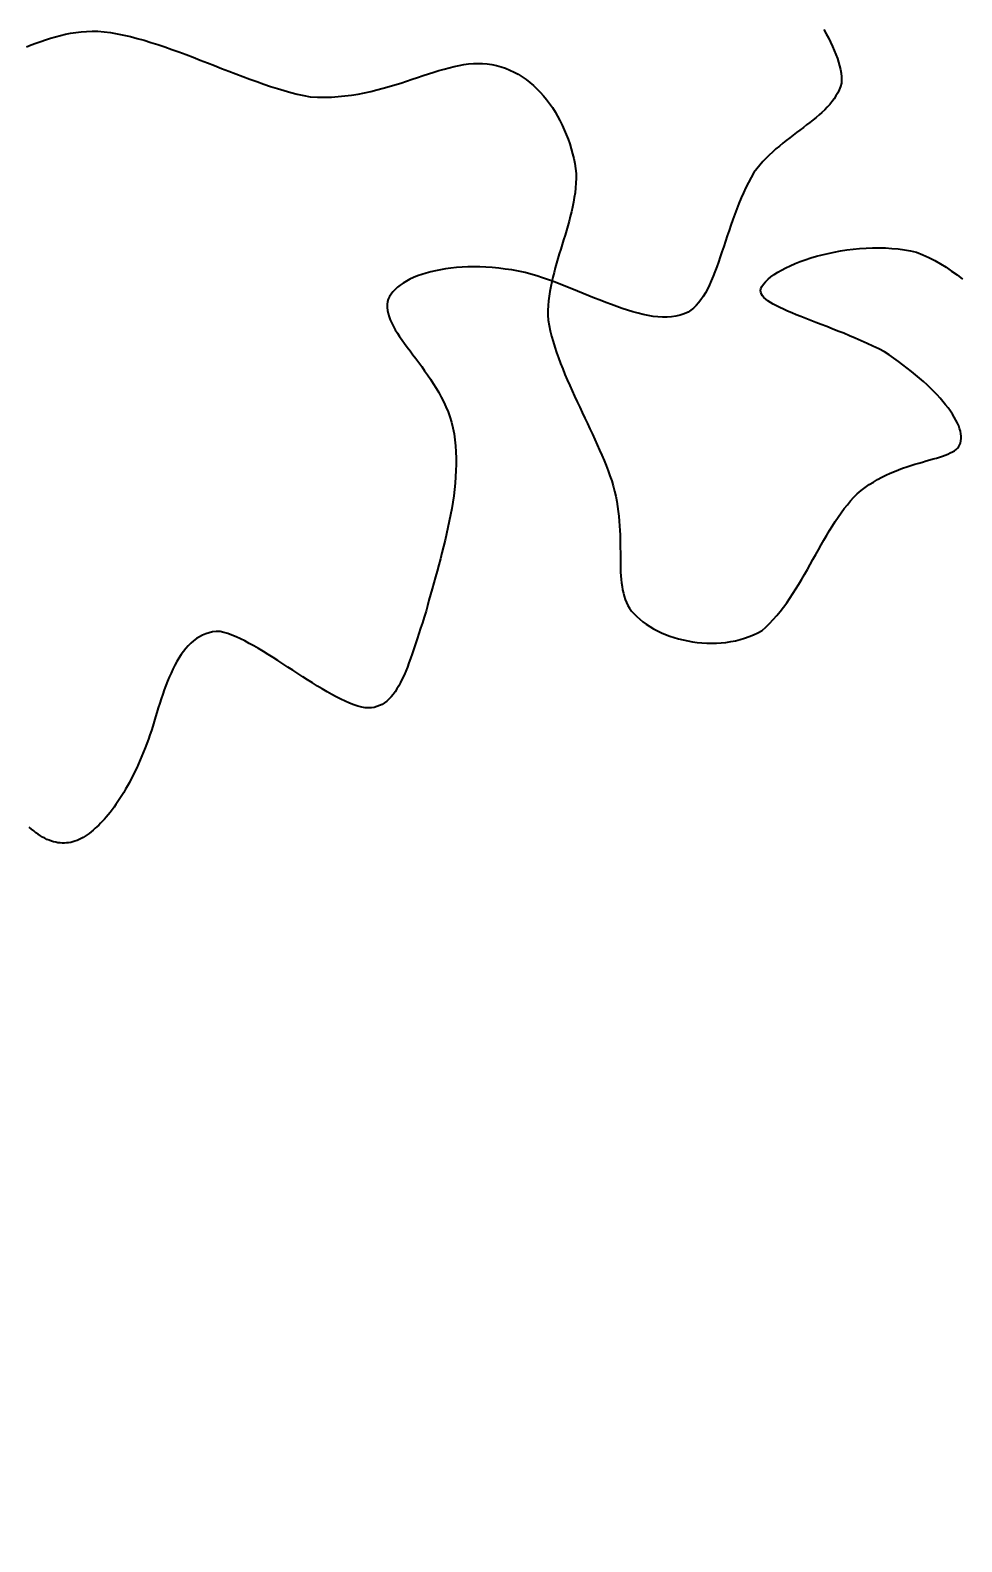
# Model space of a CAD drawing. Header units: metres. Extents: x 507649 to 508899, y 6966965 to 6967377.
# Drawn here: x 507870.397 to 507871.476, y 6967218.711 to 6967220.462 of the extents above; entities that cross this region are included whole.
import ezdxf

# ---------------------------------------------------------------- set-up
doc = ezdxf.new("R2010")
doc.units = ezdxf.units.M
for name, color, linetype in [('C_TEXT_2.5', 7, 'Continuous'), ('HATCH_LANDSCAPE', 1, 'Continuous'), ('mga2020VEG_TREE', 252, 'Continuous')]:
    doc.layers.add(name, color=color, linetype=linetype)
doc.layers.add('G-ANNO-TEXT', color=47, linetype='Continuous', lineweight=5, plot=False)
doc.styles.add('Arial_1', font='ISOCP.shx', dxfattribs={"height": 360})

# ---------------------------------------------------------------- blocks, each defined once
blk = doc.blocks.new('XD_HATCH')
at = {"layer": 'HATCH_LANDSCAPE', "ltscale": 0.5}
h = blk.add_hatch(dxfattribs=at)
h.set_pattern_fill('GRASS', color=256, scale=0.05)
h.set_pattern_definition([(212.013854887, (0, 0), (-0.28538859865, -1.2375190291), [0.238125, -1.557926224]), (167.013854887, (0, 0), (-0.28538859868, -1.23751902925), [0.238125, -1.031875]), (257.013854887, (0, 0), (1.23751902925, -0.28538859868), [0.238125, -1.031875])])
edge = h.paths.add_edge_path()
edge.add_line((507834.6194, 6967286.6003), (507833.7745, 6967278.3766))
edge.add_line((507833.7745, 6967278.3766), (507834.4563, 6967266.5732))
edge.add_arc((507833.4405, 6967266.3882), 1.0325, -56.8269, 10.3208, ccw=False)
edge.add_line((507834.0055, 6967265.524), (507833.7027, 6967265.3348))
edge.add_line((507833.7027, 6967265.3348), (507831.8595, 6967265.8814))
edge.add_arc((507790.5773, 6967261.1965), 41.5471, 6.4744, 11.72996)
edge.add_arc((507652.9266, 6967269.5696), 178.3302, 0.023588, 2.717699)
edge.add_arc((507863.8943, 6967277.5885), 32.8409, 156.38178, 179.23816, ccw=False)
edge.add_line((507833.8043, 6967290.7459), (507834.868, 6967290.3037))
edge.add_line((507834.868, 6967290.3037), (507834.6194, 6967286.6003))
edge = h.paths.add_edge_path()
edge.add_line((507840.3758, 6967264.2031), (507839.0111, 6967268.6216))
edge.add_line((507839.0111, 6967268.6216), (507838.9485, 6967268.9634))
edge.add_line((507838.9485, 6967268.9634), (507838.9635, 6967269.4631))
edge.add_line((507838.9635, 6967269.4631), (507838.7986, 6967271.4707))
edge.add_line((507838.7986, 6967271.4707), (507838.5426, 6967271.9806))
edge.add_line((507838.5426, 6967271.9806), (507838.3277, 6967272.489))
edge.add_line((507838.3277, 6967272.489), (507838.1812, 6967272.9949))
edge.add_line((507838.1812, 6967272.9949), (507838.0533, 6967273.5))
edge.add_line((507838.0533, 6967273.5), (507837.435, 6967274.5364))
edge.add_line((507837.435, 6967274.5364), (507837.4424, 6967274.8298))
edge.add_line((507837.4424, 6967274.8298), (507837.523, 6967275.3334))
edge.add_line((507837.523, 6967275.3334), (507837.4511, 6967275.831))
edge.add_line((507837.4511, 6967275.831), (507837.4008, 6967276.3294))
edge.add_line((507837.4008, 6967276.3294), (507837.3858, 6967276.8292))
edge.add_line((507837.3858, 6967276.8292), (507837.3708, 6967277.329))
edge.add_line((507837.3708, 6967277.329), (507837.3559, 6967277.8288))
edge.add_line((507837.3559, 6967277.8288), (507837.2868, 6967278.3259))
edge.add_line((507837.2868, 6967278.3259), (507837.6201, 6967280.3039))
edge.add_line((507837.6201, 6967280.3039), (507837.7291, 6967281.2981))
edge.add_line((507837.7291, 6967281.2981), (507837.7573, 6967281.7976))
edge.add_line((507837.7573, 6967281.7976), (507837.7637, 6967283.3032))
edge.add_line((507837.7637, 6967283.3032), (507837.8004, 6967283.8019))
edge.add_line((507837.8004, 6967283.8019), (507837.9, 6967284.2949))
edge.add_line((507837.9, 6967284.2949), (507838.1892, 6967285.2728))
edge.add_line((507838.1892, 6967285.2728), (507838.2709, 6967285.7675))
edge.add_line((507838.2709, 6967285.7675), (507838.3266, 6967286.2645))
edge.add_line((507838.3266, 6967286.2645), (507837.056, 6967286.299))
edge.add_line((507837.056, 6967286.299), (507837.0835, 6967286.024))
edge.add_line((507837.0835, 6967286.024), (507836.2865, 6967278.3018))
edge.add_line((507836.2865, 6967278.3018), (507836.7877, 6967269.7623))
edge.add_line((507836.7877, 6967269.7623), (507836.9971, 6967265.9725))
edge.add_arc((507835.4372, 6967265.8975), 1.5617, -51.2364, 2.7548, ccw=False)
edge.add_line((507836.415, 6967264.6797), (507834.7625, 6967263.6386))
edge.add_line((507834.7625, 6967263.6386), (507834.4122, 6967261.6514))
edge.add_line((507834.4122, 6967261.6514), (507838.3369, 6967255.3696))
edge.add_arc((507838.6337, 6967255.5551), 0.35, 211.9938, 302.0004)
edge.add_line((507838.8192, 6967255.2583), (507843.102, 6967257.934))
edge.add_line((507843.102, 6967257.934), (507849.8852, 6967247.0769))
edge.add_line((507849.8852, 6967247.0769), (507845.6775, 6967244.448))
edge.add_arc((507845.8629, 6967244.1511), 0.35, 121.996, 211.996)
edge.add_line((507845.5661, 6967243.9657), (507846.3609, 6967242.6936))
edge.add_arc((507846.6577, 6967242.879), 0.35, 211.996, 301.996)
edge.add_line((507846.8432, 6967242.5822), (507851.0509, 6967245.2111))
edge.add_line((507851.0509, 6967245.2111), (507857.8321, 6967234.3573))
edge.add_line((507857.8321, 6967234.3573), (507858.9988, 6967232.4898))
edge.add_line((507858.9988, 6967232.4898), (507868.4293, 6967217.3956))
edge.add_line((507868.4293, 6967217.3956), (507869.595, 6967215.5298))
edge.add_line((507869.595, 6967215.5298), (507879.0265, 6967200.4339))
edge.add_line((507879.0265, 6967200.4339), (507880.1922, 6967198.5681))
edge.add_line((507880.1922, 6967198.5681), (507889.6237, 6967183.4722))
edge.add_line((507889.6237, 6967183.4722), (507890.8655, 6967181.6516))
edge.add_line((507890.8655, 6967181.6516), (507890.7894, 6967181.6064))
edge.add_line((507890.7894, 6967181.6064), (507900.2209, 6967166.5105))
edge.add_line((507900.2209, 6967166.5105), (507895.9381, 6967163.8347))
edge.add_arc((507896.1235, 6967163.5378), 0.35, 121.994, 211.996)
edge.add_line((507895.8267, 6967163.3524), (507896.6215, 6967162.0802))
edge.add_arc((507896.9183, 6967162.2657), 0.35, 211.9984, 301.996)
edge.add_line((507897.1038, 6967161.9689), (507901.3866, 6967164.6447))
edge.add_line((507901.3866, 6967164.6447), (507910.8181, 6967149.5487))
edge.add_line((507910.8181, 6967149.5487), (507906.5469, 6967146.8811))
edge.add_arc((507906.7649, 6967146.6028), 0.3535, 128.0734, 218.4885)
edge.add_line((507906.4882, 6967146.3828), (507907.8077, 6967145.0972))
edge.add_line((507907.8077, 6967145.0972), (507909.4019, 6967144.1738))
edge.add_line((507909.4019, 6967144.1738), (507911.1824, 6967145.0318))
edge.add_line((507911.1824, 6967145.0318), (507911.5938, 6967146.4662))
edge.add_line((507911.5938, 6967146.4662), (507913.3116, 6967147.5395))
edge.add_line((507913.3116, 6967147.5395), (507911.7607, 6967150.3145))
edge.add_line((507911.7607, 6967150.3145), (507911.3517, 6967151.1377))
edge.add_line((507911.3517, 6967151.1377), (507910.3123, 6967152.8466))
edge.add_line((507910.3123, 6967152.8466), (507910.0252, 6967153.2568))
edge.add_line((507910.0252, 6967153.2568), (507908.2386, 6967155.6779))
edge.add_line((507908.2386, 6967155.6779), (507906.8185, 6967157.7385))
edge.add_line((507906.8185, 6967157.7385), (507905.1467, 6967160.2314))
edge.add_line((507905.1467, 6967160.2314), (507902.6614, 6967164.5743))
edge.add_line((507902.6614, 6967164.5743), (507901.6885, 6967166.3247))
edge.add_line((507901.6885, 6967166.3247), (507890.3492, 6967184.5912))
edge.add_line((507890.3492, 6967184.5912), (507887.9238, 6967188.3817))
edge.add_line((507887.9238, 6967188.3817), (507882.2644, 6967197.2262))
edge.add_line((507882.2644, 6967197.2262), (507881.0853, 6967198.9492))
edge.add_line((507881.0853, 6967198.9492), (507875.2149, 6967208.1494))
edge.add_line((507875.2149, 6967208.1494), (507870.7184, 6967215.3627))
edge.add_line((507870.7184, 6967215.3627), (507864.5811, 6967226.2674))
edge.add_line((507864.5811, 6967226.2674), (507858.7045, 6967235.0792))
edge.add_line((507858.7045, 6967235.0792), (507856.2419, 6967238.7442))
edge.add_line((507856.2419, 6967238.7442), (507855.1022, 6967240.3904))
edge.add_line((507855.1022, 6967240.3904), (507854.8173, 6967240.8019))
edge.add_line((507854.8173, 6967240.8019), (507854.0618, 6967242.0986))
edge.add_line((507854.0618, 6967242.0986), (507852.576, 6967244.7077))
edge.add_line((507852.576, 6967244.7077), (507851.066, 6967247.3016))
edge.add_line((507851.066, 6967247.3016), (507849.5393, 6967249.8852))
edge.add_line((507849.5393, 6967249.8852), (507848.9949, 6967250.7242))
edge.add_line((507848.9949, 6967250.7242), (507848.7226, 6967251.1437))
edge.add_line((507848.7226, 6967251.1437), (507848.4401, 6967251.5567))
edge.add_line((507848.4401, 6967251.5567), (507847.8618, 6967252.3745))
edge.add_line((507847.8618, 6967252.3745), (507847.3356, 6967253.2249))
edge.add_line((507847.3356, 6967253.2249), (507845.7975, 6967255.8013))
edge.add_line((507845.7975, 6967255.8013), (507844.2186, 6967258.446))
edge.add_line((507844.2186, 6967258.446), (507842.8502, 6967261.0217))
edge.add_line((507842.8502, 6967261.0217), (507842.6112, 6967261.4614))
edge.add_line((507842.6112, 6967261.4614), (507842.0412, 6967262.2858))
edge.add_line((507842.0412, 6967262.2858), (507840.3758, 6967264.2031))
blk = doc.blocks.new('BAC V TREE')
for p, q in [((5.0453, 15.089), (5.0843, 15.0952)), ((5.0843, 15.0952), (5.124, 15.1)), ((5.124, 15.1), (5.1643, 15.1031)), ((5.1643, 15.1031), (5.2054, 15.1046)), ((5.2054, 15.1046), (5.2472, 15.1042)), ((5.2472, 15.1042), (5.2946, 15.0997)), ((5.2946, 15.0997), (5.3427, 15.0933)), ((4.7163, 14.9885), (4.7513, 15.0022)), ((4.7513, 15.0022), (4.7867, 15.0155)), ((4.7867, 15.0155), (4.8223, 15.0284)), ((4.8223, 15.0284), (4.8583, 15.0407)), ((4.8583, 15.0407), (4.8948, 15.0523)), ((4.8948, 15.0523), (4.9317, 15.063)), ((4.9317, 15.063), (4.969, 15.0728)), ((4.969, 15.0728), (5.0069, 15.0815)), ((5.0069, 15.0815), (5.0453, 15.089)), ((5.3427, 15.0933), (5.3915, 15.085)), ((5.3915, 15.085), (5.4409, 15.075)), ((5.4409, 15.075), (5.4909, 15.0635)), ((5.4909, 15.0635), (5.5414, 15.0506)), ((5.5414, 15.0506), (5.5924, 15.0363)), ((5.5924, 15.0363), (5.6439, 15.0208)), ((5.6439, 15.0208), (5.6957, 15.0042)), ((5.6957, 15.0042), (5.7479, 14.9867)), ((5.7479, 14.9867), (5.8003, 14.9684)), ((5.8003, 14.9684), (5.853, 14.9493)), ((5.853, 14.9493), (5.9058, 14.9297)), ((5.9058, 14.9297), (5.9588, 14.9096)), ((5.9588, 14.9096), (6.0119, 14.8892)), ((6.0119, 14.8892), (6.065, 14.8685)), ((6.065, 14.8685), (6.118, 14.8478)), ((6.118, 14.8478), (6.171, 14.827)), ((6.171, 14.827), (6.2239, 14.8065)), ((6.2239, 14.8065), (6.2766, 14.7862)), ((6.2766, 14.7862), (6.3291, 14.7662)), ((6.3291, 14.7662), (6.3813, 14.7468)), ((7.5902, 14.7457), (7.6315, 14.7595)), ((7.6315, 14.7595), (7.6722, 14.7731)), ((7.6722, 14.7731), (7.7122, 14.7863)), ((7.7122, 14.7863), (7.7516, 14.799)), ((7.7516, 14.799), (7.7904, 14.811)), ((7.7904, 14.811), (7.8287, 14.8221)), ((7.8287, 14.8221), (7.8663, 14.8323)), ((7.8663, 14.8323), (7.9035, 14.8413)), ((7.9035, 14.8413), (7.9401, 14.8491)), ((7.9401, 14.8491), (7.9761, 14.8554)), ((7.9761, 14.8554), (8.0117, 14.8602)), ((8.0117, 14.8602), (8.0468, 14.8632)), ((8.0468, 14.8632), (8.0814, 14.8644)), ((8.0814, 14.8644), (8.1156, 14.8635)), ((8.1156, 14.8635), (8.1493, 14.8604)), ((8.1493, 14.8604), (8.1851, 14.8555)), ((8.1851, 14.8555), (8.22, 14.8484)), ((8.22, 14.8484), (8.2541, 14.8392)), ((8.2541, 14.8392), (8.2874, 14.828)), ((8.2874, 14.828), (8.3198, 14.8149)), ((8.3198, 14.8149), (8.3513, 14.7999)), ((8.3513, 14.7999), (8.3819, 14.7832)), ((8.3819, 14.7832), (8.4116, 14.7647)), ((8.4116, 14.7647), (8.4404, 14.7446)), ((6.3813, 14.7468), (6.4332, 14.7281)), ((6.4332, 14.7281), (6.4847, 14.7101)), ((6.4847, 14.7101), (6.5358, 14.693)), ((6.5358, 14.693), (6.5864, 14.6768)), ((6.5864, 14.6768), (6.6365, 14.6618)), ((6.6365, 14.6618), (6.686, 14.6481)), ((6.686, 14.6481), (6.7349, 14.6357)), ((7.1874, 14.6357), (7.2352, 14.6449)), ((7.2352, 14.6449), (7.2821, 14.6551)), ((7.2821, 14.6551), (7.3283, 14.6664)), ((7.3283, 14.6664), (7.3737, 14.6784)), ((7.3737, 14.6784), (7.4184, 14.6911)), ((7.4184, 14.6911), (7.4624, 14.7044)), ((7.4624, 14.7044), (7.5057, 14.718)), ((7.5057, 14.718), (7.5483, 14.7318)), ((7.5483, 14.7318), (7.5902, 14.7457)), ((8.4404, 14.7446), (8.4682, 14.7229)), ((8.4682, 14.7229), (8.4951, 14.6998)), ((8.4951, 14.6998), (8.5211, 14.6753)), ((8.5211, 14.6753), (8.546, 14.6494)), ((8.546, 14.6494), (8.57, 14.6223)), ((6.7349, 14.6357), (6.7831, 14.6249)), ((6.7831, 14.6249), (6.8306, 14.6156)), ((6.8306, 14.6156), (6.8841, 14.6127)), ((6.8841, 14.6127), (6.9368, 14.612)), ((6.9368, 14.612), (6.9886, 14.6133)), ((6.9886, 14.6133), (7.0395, 14.6165)), ((7.0395, 14.6165), (7.0897, 14.6214)), ((7.0897, 14.6214), (7.139, 14.6278)), ((7.139, 14.6278), (7.1874, 14.6357)), ((8.57, 14.6223), (8.593, 14.594)), ((8.593, 14.594), (8.615, 14.5646)), ((8.615, 14.5646), (8.6359, 14.5343)), ((8.6359, 14.5343), (8.6558, 14.5029)), ((8.6558, 14.5029), (8.6746, 14.4707)), ((8.6746, 14.4707), (8.6924, 14.4377)), ((8.6924, 14.4377), (8.7091, 14.4041)), ((8.7091, 14.4041), (8.7247, 14.3697)), ((8.7247, 14.3697), (8.7392, 14.3348)), ((8.7392, 14.3348), (8.7525, 14.2995)), ((8.7525, 14.2995), (8.7648, 14.2637)), ((8.7648, 14.2637), (8.7759, 14.2276)), ((8.7759, 14.2276), (8.7858, 14.1912)), ((8.7858, 14.1912), (8.7945, 14.1547)), ((8.7945, 14.1547), (8.8021, 14.1181)), ((8.8021, 14.1181), (8.8085, 14.0814)), ((8.8085, 14.0814), (8.8136, 14.0448)), ((8.8116, 13.9722), (8.8086, 13.9362)), ((8.8133, 14.0084), (8.8116, 13.9722)), ((8.8136, 14.0448), (8.8133, 14.0084)), ((8.7991, 13.8648), (8.7929, 13.8292)), ((8.8044, 13.9004), (8.7991, 13.8648)), ((8.8086, 13.9362), (8.8044, 13.9004)), ((8.7779, 13.7586), (8.7693, 13.7234)), ((8.7858, 13.7939), (8.7779, 13.7586)), ((8.7929, 13.8292), (8.7858, 13.7939)), ((8.7504, 13.6534), (8.7403, 13.6185)), ((8.7601, 13.6884), (8.7504, 13.6534)), ((8.7693, 13.7234), (8.7601, 13.6884)), ((8.7194, 13.5489), (8.7087, 13.5141)), ((8.7299, 13.5837), (8.7194, 13.5489)), ((8.7403, 13.6185), (8.7299, 13.5837)), ((8.677, 13.4098), (8.6669, 13.375)), ((8.6874, 13.4446), (8.677, 13.4098)), ((8.698, 13.4793), (8.6874, 13.4446)), ((8.7087, 13.5141), (8.698, 13.4793)), ((10.5209, 13.4006), (10.5616, 13.4139)), ((10.5616, 13.4139), (10.6036, 13.4263)), ((10.6036, 13.4263), (10.647, 13.4378)), ((10.647, 13.4378), (10.6915, 13.4484)), ((10.6915, 13.4484), (10.7369, 13.4579)), ((10.7369, 13.4579), (10.7832, 13.4663)), ((10.7832, 13.4663), (10.8301, 13.4736)), ((10.8301, 13.4736), (10.8776, 13.4796)), ((10.8776, 13.4796), (10.9255, 13.4843)), ((10.9255, 13.4843), (10.9736, 13.4876)), ((10.9736, 13.4876), (11.0218, 13.4894)), ((11.0218, 13.4894), (11.0699, 13.4898)), ((11.0699, 13.4898), (11.1179, 13.4885)), ((11.1179, 13.4885), (11.1654, 13.4856)), ((11.1654, 13.4856), (11.2125, 13.481)), ((11.2125, 13.481), (11.2589, 13.4746)), ((11.2589, 13.4746), (11.3046, 13.4663)), ((11.3046, 13.4663), (11.3492, 13.4561)), ((11.3492, 13.4561), (11.3957, 13.4374)), ((11.3957, 13.4374), (11.4409, 13.4169)), ((11.4409, 13.4169), (11.485, 13.3944)), ((8.6479, 13.3053), (8.6392, 13.2704)), ((8.6572, 13.3402), (8.6479, 13.3053)), ((8.6669, 13.375), (8.6572, 13.3402)), ((10.2884, 13.2903), (10.315, 13.3075)), ((10.315, 13.3075), (10.344, 13.3243)), ((10.344, 13.3243), (10.3754, 13.3406)), ((10.3754, 13.3406), (10.4089, 13.3565)), ((10.4089, 13.3565), (10.4444, 13.3719)), ((10.4444, 13.3719), (10.4818, 13.3866)), ((10.4818, 13.3866), (10.5209, 13.4006)), ((11.485, 13.3944), (11.5281, 13.3702)), ((11.5281, 13.3702), (11.5702, 13.3443)), ((11.5702, 13.3443), (11.6114, 13.3168)), ((11.6114, 13.3168), (11.6518, 13.2878)), ((8.624, 13.2003), (8.6177, 13.1651)), ((8.6312, 13.2354), (8.624, 13.2003)), ((8.6392, 13.2704), (8.6312, 13.2354)), ((10.187, 13.1709), (10.1885, 13.1838)), ((10.1885, 13.1838), (10.1973, 13.2016)), ((10.1973, 13.2016), (10.2094, 13.2195)), ((10.2094, 13.2195), (10.2247, 13.2374)), ((10.2247, 13.2374), (10.2431, 13.2552)), ((10.2431, 13.2552), (10.2644, 13.2729)), ((10.2644, 13.2729), (10.2884, 13.2903)), ((11.6518, 13.2878), (11.6914, 13.2572)), ((8.608, 13.0943), (8.6048, 13.0587)), ((8.6123, 13.1298), (8.608, 13.0943)), ((8.6177, 13.1651), (8.6123, 13.1298)), ((10.1888, 13.1581), (10.187, 13.1709)), ((10.1937, 13.1454), (10.1888, 13.1581)), ((10.2017, 13.1328), (10.1937, 13.1454)), ((10.2125, 13.1202), (10.2017, 13.1328)), ((10.2262, 13.1077), (10.2125, 13.1202)), ((10.2425, 13.0952), (10.2262, 13.1077)), ((10.2613, 13.0826), (10.2425, 13.0952)), ((10.2825, 13.07), (10.2613, 13.0826)), ((10.306, 13.0573), (10.2825, 13.07)), ((8.603, 13.023), (8.6025, 12.9871)), ((8.6025, 12.9871), (8.6034, 12.951)), ((8.6048, 13.0587), (8.603, 13.023)), ((10.3317, 13.0444), (10.306, 13.0573)), ((10.3594, 13.0314), (10.3317, 13.0444)), ((10.3891, 13.0182), (10.3594, 13.0314)), ((10.4205, 13.0048), (10.3891, 13.0182)), ((10.4537, 12.9912), (10.4205, 13.0048)), ((10.4883, 12.9773), (10.4537, 12.9912)), ((10.5244, 12.963), (10.4883, 12.9773)), ((10.5618, 12.9485), (10.5244, 12.963)), ((8.6034, 12.951), (8.6109, 12.9111)), ((8.6109, 12.9111), (8.6198, 12.8711)), ((8.6198, 12.8711), (8.63, 12.8308)), ((10.6004, 12.9336), (10.5618, 12.9485)), ((10.6401, 12.9182), (10.6004, 12.9336)), ((10.6807, 12.9025), (10.6401, 12.9182)), ((10.7221, 12.8863), (10.6807, 12.9025)), ((10.7642, 12.8696), (10.7221, 12.8863)), ((10.8069, 12.8524), (10.7642, 12.8696)), ((10.85, 12.8346), (10.8069, 12.8524)), ((8.63, 12.8308), (8.6414, 12.7905)), ((8.6414, 12.7905), (8.6538, 12.75)), ((8.6538, 12.75), (8.6673, 12.7094)), ((10.8935, 12.8163), (10.85, 12.8346)), ((10.9372, 12.7974), (10.8935, 12.8163)), ((10.9809, 12.7778), (10.9372, 12.7974)), ((11.0246, 12.7576), (10.9809, 12.7778)), ((11.0681, 12.7367), (11.0246, 12.7576)), ((11.1114, 12.715), (11.0681, 12.7367)), ((8.6673, 12.7094), (8.6816, 12.6687)), ((8.6816, 12.6687), (8.6969, 12.628)), ((8.6969, 12.628), (8.7129, 12.5872)), ((11.1468, 12.6913), (11.1114, 12.715)), ((11.1815, 12.6672), (11.1468, 12.6913)), ((11.2154, 12.6429), (11.1815, 12.6672)), ((11.2485, 12.6183), (11.2154, 12.6429)), ((11.2808, 12.5935), (11.2485, 12.6183)), ((8.7129, 12.5872), (8.7296, 12.5464)), ((8.7296, 12.5464), (8.7469, 12.5055)), ((8.7469, 12.5055), (8.7646, 12.4647)), ((11.3122, 12.5686), (11.2808, 12.5935)), ((11.3426, 12.5436), (11.3122, 12.5686)), ((11.372, 12.5185), (11.3426, 12.5436)), ((11.4005, 12.4933), (11.372, 12.5185)), ((8.7646, 12.4647), (8.7829, 12.4239)), ((8.7829, 12.4239), (8.8014, 12.3832)), ((11.4278, 12.4682), (11.4005, 12.4933)), ((11.454, 12.4431), (11.4278, 12.4682)), ((11.479, 12.4181), (11.454, 12.4431)), ((11.5028, 12.3933), (11.479, 12.4181)), ((11.5254, 12.3687), (11.5028, 12.3933)), ((8.8014, 12.3832), (8.8203, 12.3425)), ((8.8203, 12.3425), (8.8393, 12.3019)), ((8.8393, 12.3019), (8.8584, 12.2614)), ((11.5466, 12.3443), (11.5254, 12.3687)), ((11.5665, 12.3202), (11.5466, 12.3443)), ((11.585, 12.2963), (11.5665, 12.3202)), ((11.602, 12.2729), (11.585, 12.2963)), ((8.8584, 12.2614), (8.8775, 12.2211)), ((8.8775, 12.2211), (8.8966, 12.1809)), ((8.8966, 12.1809), (8.9155, 12.1408)), ((11.6175, 12.2498), (11.602, 12.2729)), ((11.6315, 12.2272), (11.6175, 12.2498)), ((11.6439, 12.2051), (11.6315, 12.2272)), ((11.6547, 12.1835), (11.6439, 12.2051)), ((11.6638, 12.1625), (11.6547, 12.1835)), ((8.9155, 12.1408), (8.9341, 12.1009)), ((8.9341, 12.1009), (8.9525, 12.0613)), ((8.9525, 12.0613), (8.9704, 12.0218)), ((11.6712, 12.1421), (11.6638, 12.1625)), ((11.6768, 12.1223), (11.6712, 12.1421)), ((11.6806, 12.1033), (11.6768, 12.1223)), ((11.6825, 12.085), (11.6806, 12.1033)), ((11.6806, 12.0508), (11.6825, 12.0674)), ((11.6825, 12.0674), (11.6825, 12.085)), ((8.9704, 12.0218), (8.9878, 11.9826)), ((8.9878, 11.9826), (9.0047, 11.9437)), ((9.0047, 11.9437), (9.0209, 11.905)), ((11.5436, 11.9374), (11.5644, 11.9448)), ((11.5644, 11.9448), (11.5837, 11.9525)), ((11.5837, 11.9525), (11.6015, 11.9605)), ((11.6015, 11.9605), (11.6176, 11.9688)), ((11.6176, 11.9688), (11.632, 11.9777)), ((11.632, 11.9777), (11.6446, 11.9872)), ((11.6446, 11.9872), (11.6553, 11.9974)), ((11.6553, 11.9974), (11.664, 12.0083)), ((11.664, 12.0083), (11.6706, 12.0201)), ((11.6706, 12.0201), (11.6766, 12.035)), ((11.6766, 12.035), (11.6806, 12.0508)), ((9.0209, 11.905), (9.0364, 11.8667)), ((9.0364, 11.8667), (9.0511, 11.8286)), ((9.0511, 11.8286), (9.0648, 11.7909)), ((11.1844, 11.8227), (11.2155, 11.835)), ((11.2155, 11.835), (11.2464, 11.8465)), ((11.2464, 11.8465), (11.277, 11.8571)), ((11.277, 11.8571), (11.3071, 11.867)), ((11.3071, 11.867), (11.3367, 11.8762)), ((11.3367, 11.8762), (11.3657, 11.8849)), ((11.3657, 11.8849), (11.394, 11.8931)), ((11.394, 11.8931), (11.4215, 11.9009)), ((11.4215, 11.9009), (11.4481, 11.9085)), ((11.4481, 11.9085), (11.4737, 11.9158)), ((11.4737, 11.9158), (11.4982, 11.923)), ((11.4982, 11.923), (11.5215, 11.9302)), ((11.5215, 11.9302), (11.5436, 11.9374)), ((9.0648, 11.7909), (9.0776, 11.7536)), ((9.0776, 11.7536), (9.0892, 11.7166)), ((9.0892, 11.7166), (9.0994, 11.6771)), ((10.9672, 11.7034), (10.9975, 11.7246)), ((10.9975, 11.7246), (11.0282, 11.7442)), ((11.0282, 11.7442), (11.0592, 11.7624)), ((11.0592, 11.7624), (11.0904, 11.7793)), ((11.0904, 11.7793), (11.1217, 11.7949)), ((11.1217, 11.7949), (11.1531, 11.8094)), ((11.1531, 11.8094), (11.1844, 11.8227)), ((9.0994, 11.6771), (9.1082, 11.6382)), ((9.1082, 11.6382), (9.1157, 11.6)), ((10.8344, 11.5752), (10.8583, 11.6036)), ((10.8583, 11.6036), (10.8829, 11.6305)), ((10.8829, 11.6305), (10.9082, 11.656)), ((10.9082, 11.656), (10.9374, 11.6806)), ((10.9374, 11.6806), (10.9672, 11.7034)), ((9.1157, 11.6), (9.1219, 11.5624)), ((9.1219, 11.5624), (9.1271, 11.5254)), ((9.1271, 11.5254), (9.1313, 11.489)), ((10.766, 11.4831), (10.7883, 11.5149)), ((10.7883, 11.5149), (10.8111, 11.5457)), ((10.8111, 11.5457), (10.8344, 11.5752)), ((9.1313, 11.489), (9.1347, 11.4533)), ((9.1347, 11.4533), (9.1372, 11.4182)), ((9.1372, 11.4182), (9.1391, 11.3837)), ((9.1391, 11.3837), (9.1405, 11.3498)), ((10.6805, 11.3475), (10.7014, 11.3825)), ((10.7014, 11.3825), (10.7226, 11.4168)), ((10.7226, 11.4168), (10.7441, 11.4504)), ((10.7441, 11.4504), (10.766, 11.4831)), ((9.1405, 11.3498), (9.1413, 11.3166)), ((9.1413, 11.3166), (9.1419, 11.284)), ((9.1419, 11.284), (9.1421, 11.252)), ((10.6187, 11.2395), (10.6392, 11.2759)), ((10.6392, 11.2759), (10.6598, 11.3119)), ((10.6598, 11.3119), (10.6805, 11.3475)), ((9.1421, 11.252), (9.1423, 11.2207)), ((9.1423, 11.2207), (9.1424, 11.1899)), ((9.1424, 11.1899), (9.1426, 11.1598)), ((9.1426, 11.1598), (9.1429, 11.1303)), ((10.5571, 11.1293), (10.5777, 11.1661)), ((10.5777, 11.1661), (10.5982, 11.2029)), ((10.5982, 11.2029), (10.6187, 11.2395)), ((9.1429, 11.1303), (9.1435, 11.1015)), ((9.1435, 11.1015), (9.1446, 11.0732)), ((9.1446, 11.0732), (9.1461, 11.0456)), ((9.1461, 11.0456), (9.1482, 11.0186)), ((10.4941, 11.0194), (10.5153, 11.0558)), ((10.5153, 11.0558), (10.5363, 11.0925)), ((10.5363, 11.0925), (10.5571, 11.1293)), ((9.1482, 11.0186), (9.151, 10.9923)), ((9.151, 10.9923), (9.1546, 10.9665)), ((9.1546, 10.9665), (9.1591, 10.9414)), ((9.1591, 10.9414), (9.1647, 10.9169)), ((10.4283, 10.9127), (10.4507, 10.9478)), ((10.4507, 10.9478), (10.4726, 10.9834)), ((10.4726, 10.9834), (10.4941, 11.0194)), ((9.1647, 10.9169), (9.1714, 10.893)), ((9.1714, 10.893), (9.1793, 10.8698)), ((9.1793, 10.8698), (9.1885, 10.8471)), ((9.1885, 10.8471), (9.1992, 10.8251)), ((9.1992, 10.8251), (9.2114, 10.8037)), ((10.3582, 10.8118), (10.3821, 10.8446)), ((10.3821, 10.8446), (10.4055, 10.8783)), ((10.4055, 10.8783), (10.4283, 10.9127)), ((9.2114, 10.8037), (9.2253, 10.7829)), ((9.2253, 10.7829), (9.2441, 10.7616)), ((9.2441, 10.7616), (9.2647, 10.741)), ((9.2647, 10.741), (9.2868, 10.7212)), ((9.2868, 10.7212), (9.3105, 10.7023)), ((9.3105, 10.7023), (9.3356, 10.6842)), ((10.2551, 10.6908), (10.282, 10.7193)), ((10.282, 10.7193), (10.3082, 10.749)), ((10.3082, 10.749), (10.3335, 10.7799)), ((10.3335, 10.7799), (10.3582, 10.8118)), ((9.3356, 10.6842), (9.362, 10.6671)), ((9.362, 10.6671), (9.3896, 10.6509)), ((9.3896, 10.6509), (9.4184, 10.6357)), ((9.4184, 10.6357), (9.4483, 10.6215)), ((9.4483, 10.6215), (9.4791, 10.6084)), ((9.4791, 10.6084), (9.5109, 10.5963)), ((9.5109, 10.5963), (9.5434, 10.5854)), ((10.0687, 10.5803), (10.1023, 10.5921)), ((10.1023, 10.5921), (10.1351, 10.6056)), ((10.1351, 10.6056), (10.1672, 10.6209)), ((10.1672, 10.6209), (10.1984, 10.638)), ((10.1984, 10.638), (10.2272, 10.6637)), ((10.2272, 10.6637), (10.2551, 10.6908)), ((9.5434, 10.5854), (9.5767, 10.5756)), ((9.5767, 10.5756), (9.6106, 10.5671)), ((9.6106, 10.5671), (9.645, 10.5597)), ((9.645, 10.5597), (9.6799, 10.5536)), ((9.6799, 10.5536), (9.7152, 10.5489)), ((9.7152, 10.5489), (9.7507, 10.5454)), ((9.7507, 10.5454), (9.7864, 10.5433)), ((9.7864, 10.5433), (9.8223, 10.5427)), ((9.8223, 10.5427), (9.8581, 10.5434)), ((9.8581, 10.5434), (9.8939, 10.5457)), ((9.8939, 10.5457), (9.9296, 10.5494)), ((9.9296, 10.5494), (9.9649, 10.5547)), ((9.9649, 10.5547), (10, 10.5616)), ((10, 10.5616), (10.0346, 10.5701)), ((10.0346, 10.5701), (10.0687, 10.5803)), ((15.2848, -6.415), (15.3029, -6.4474)), ((15.3029, -6.4474), (15.3198, -6.4794)), ((15.3198, -6.4794), (15.3356, -6.5109)), ((15.3356, -6.5109), (15.3502, -6.5418)), ((15.3502, -6.5418), (15.3634, -6.5723)), ((15.3634, -6.5723), (15.3754, -6.6021)), ((15.3754, -6.6021), (15.386, -6.6313)), ((15.386, -6.6313), (15.3951, -6.66)), ((15.3951, -6.66), (15.4028, -6.688)), ((15.4028, -6.688), (15.4089, -6.7153)), ((15.4089, -6.7153), (15.4134, -6.7419)), ((15.4134, -6.7419), (15.4163, -6.7678)), ((15.3996, -6.8661), (15.3885, -6.8893)), ((15.4091, -6.8422), (15.3996, -6.8661)), ((15.4169, -6.8173), (15.4091, -6.8422)), ((15.4163, -6.7678), (15.4175, -6.7929)), ((15.4175, -6.7929), (15.4169, -6.8173)), ((15.3289, -6.9751), (15.3108, -6.9951)), ((15.3459, -6.9545), (15.3289, -6.9751)), ((15.3615, -6.9334), (15.3459, -6.9545)), ((15.3757, -6.9117), (15.3615, -6.9334)), ((15.3885, -6.8893), (15.3757, -6.9117)), ((15.2049, -7.0906), (15.1814, -7.1093)), ((15.2278, -7.072), (15.2049, -7.0906)), ((15.2499, -7.0531), (15.2278, -7.072)), ((15.2712, -7.0341), (15.2499, -7.0531)), ((15.2915, -7.0148), (15.2712, -7.0341)), ((15.3108, -6.9951), (15.2915, -7.0148)), ((15.0566, -7.2037), (15.0308, -7.2234)), ((15.0822, -7.1844), (15.0566, -7.2037)), ((15.1075, -7.1654), (15.0822, -7.1844)), ((15.1326, -7.1466), (15.1075, -7.1654)), ((15.1572, -7.1279), (15.1326, -7.1466)), ((15.1814, -7.1093), (15.1572, -7.1279)), ((14.9284, -7.3068), (14.9033, -7.3292)), ((14.9537, -7.2851), (14.9284, -7.3068)), ((14.9793, -7.264), (14.9537, -7.2851)), ((15.0051, -7.2434), (14.9793, -7.264)), ((15.0308, -7.2234), (15.0051, -7.2434)), ((14.808, -7.4271), (14.7859, -7.454)), ((14.8309, -7.4012), (14.808, -7.4271)), ((14.8545, -7.3763), (14.8309, -7.4012)), ((14.8786, -7.3524), (14.8545, -7.3763)), ((14.9033, -7.3292), (14.8786, -7.3524)), ((14.7434, -7.5183), (14.7233, -7.5555)), ((14.7646, -7.4819), (14.7434, -7.5183)), ((14.7859, -7.454), (14.7646, -7.4819)), ((14.686, -7.6325), (14.6687, -7.6719)), ((14.7042, -7.5936), (14.686, -7.6325)), ((14.7233, -7.5555), (14.7042, -7.5936)), ((14.6363, -7.7521), (14.6211, -7.7926)), ((14.6521, -7.7118), (14.6363, -7.7521)), ((14.6687, -7.6719), (14.6521, -7.7118)), ((14.5922, -7.8739), (14.5785, -7.9145)), ((14.6064, -7.8332), (14.5922, -7.8739)), ((14.6211, -7.7926), (14.6064, -7.8332)), ((14.5518, -7.9948), (14.5388, -8.0343)), ((14.565, -7.9548), (14.5518, -7.9948)), ((14.5785, -7.9145), (14.565, -7.9548)), ((14.5259, -8.0733), (14.5131, -8.1116)), ((14.5388, -8.0343), (14.5259, -8.0733)), ((12.3551, -8.2224), (12.321, -8.2317)), ((12.3908, -8.214), (12.3551, -8.2224)), ((12.4278, -8.2067), (12.3908, -8.214)), ((12.4662, -8.2003), (12.4278, -8.2067)), ((12.5059, -8.1951), (12.4662, -8.2003)), ((12.5467, -8.1909), (12.5059, -8.1951)), ((12.5888, -8.1879), (12.5467, -8.1909)), ((12.6319, -8.186), (12.5888, -8.1879)), ((12.6761, -8.1853), (12.6319, -8.186)), ((12.7212, -8.1859), (12.6761, -8.1853)), ((12.7672, -8.1877), (12.7212, -8.1859)), ((12.814, -8.1908), (12.7672, -8.1877)), ((12.8617, -8.1953), (12.814, -8.1908)), ((12.91, -8.2012), (12.8617, -8.1953)), ((12.959, -8.2084), (12.91, -8.2012)), ((13.0086, -8.2171), (12.959, -8.2084)), ((13.0587, -8.2273), (13.0086, -8.2171)), ((14.4739, -8.2211), (14.4604, -8.2554)), ((14.4871, -8.1856), (14.4739, -8.2211)), ((14.5001, -8.1491), (14.4871, -8.1856)), ((14.5131, -8.1116), (14.5001, -8.1491)), ((12.1283, -8.321), (12.1081, -8.3368)), ((12.1504, -8.3059), (12.1283, -8.321)), ((12.1744, -8.2915), (12.1504, -8.3059)), ((12.2003, -8.2779), (12.1744, -8.2915)), ((12.2279, -8.2651), (12.2003, -8.2779)), ((12.2573, -8.2531), (12.2279, -8.2651)), ((12.2883, -8.242), (12.2573, -8.2531)), ((12.321, -8.2317), (12.2883, -8.242)), ((13.102, -8.2392), (13.0587, -8.2273)), ((13.1453, -8.2523), (13.102, -8.2392)), ((13.1888, -8.2665), (13.1453, -8.2523)), ((13.2323, -8.2815), (13.1888, -8.2665)), ((13.2758, -8.2973), (13.2323, -8.2815)), ((13.3193, -8.3137), (13.2758, -8.2973)), ((13.3627, -8.3306), (13.3193, -8.3137)), ((13.4059, -8.3478), (13.3627, -8.3306)), ((14.4323, -8.3201), (14.4175, -8.3503)), ((14.4465, -8.2885), (14.4323, -8.3201)), ((14.4604, -8.2554), (14.4465, -8.2885)), ((12.0324, -8.444), (12.03, -8.4658)), ((12.0393, -8.4248), (12.0324, -8.444)), ((12.0486, -8.4061), (12.0393, -8.4248)), ((12.0602, -8.3879), (12.0486, -8.4061)), ((12.0741, -8.3703), (12.0602, -8.3879)), ((12.0901, -8.3532), (12.0741, -8.3703)), ((12.1081, -8.3368), (12.0901, -8.3532)), ((13.449, -8.3653), (13.4059, -8.3478)), ((13.4919, -8.3828), (13.449, -8.3653)), ((13.5346, -8.4002), (13.4919, -8.3828)), ((13.577, -8.4175), (13.5346, -8.4002)), ((13.619, -8.4344), (13.577, -8.4175)), ((13.6607, -8.4508), (13.619, -8.4344)), ((14.3696, -8.4305), (14.3521, -8.4534)), ((14.3863, -8.4056), (14.3696, -8.4305)), ((14.4022, -8.3788), (14.3863, -8.4056)), ((14.4175, -8.3503), (14.4022, -8.3788)), ((12.03, -8.4658), (12.0301, -8.488)), ((12.0301, -8.488), (12.0327, -8.5104)), ((12.0327, -8.5104), (12.0376, -8.5333)), ((12.0376, -8.5333), (12.0447, -8.5565)), ((12.0447, -8.5565), (12.0537, -8.58)), ((13.7019, -8.4666), (13.6607, -8.4508)), ((13.7427, -8.4817), (13.7019, -8.4666)), ((13.7831, -8.4958), (13.7427, -8.4817)), ((13.8229, -8.5089), (13.7831, -8.4958)), ((13.8621, -8.5209), (13.8229, -8.5089)), ((13.9007, -8.5315), (13.8621, -8.5209)), ((13.9386, -8.5407), (13.9007, -8.5315)), ((13.9758, -8.5483), (13.9386, -8.5407)), ((14.0123, -8.5542), (13.9758, -8.5483)), ((14.0481, -8.5583), (14.0123, -8.5542)), ((14.083, -8.5603), (14.0481, -8.5583)), ((14.117, -8.5602), (14.083, -8.5603)), ((14.1502, -8.5578), (14.117, -8.5602)), ((14.1824, -8.5531), (14.1502, -8.5578)), ((14.2136, -8.5457), (14.1824, -8.5531)), ((14.2438, -8.5357), (14.2136, -8.5457)), ((14.2729, -8.5229), (14.2438, -8.5357)), ((14.2943, -8.5091), (14.2729, -8.5229)), ((14.3145, -8.4928), (14.2943, -8.5091)), ((14.3338, -8.4742), (14.3145, -8.4928)), ((14.3521, -8.4534), (14.3338, -8.4742)), ((12.0537, -8.58), (12.0646, -8.604)), ((12.0646, -8.604), (12.0772, -8.6284)), ((12.0772, -8.6284), (12.0913, -8.6532)), ((12.0913, -8.6532), (12.1069, -8.6785)), ((12.1069, -8.6785), (12.1238, -8.7042)), ((12.1238, -8.7042), (12.1418, -8.7304)), ((12.1418, -8.7304), (12.1608, -8.7571)), ((12.1608, -8.7571), (12.1807, -8.7843)), ((12.1807, -8.7843), (12.2013, -8.8121)), ((12.2013, -8.8121), (12.2224, -8.8404)), ((12.2224, -8.8404), (12.244, -8.8692)), ((12.244, -8.8692), (12.2659, -8.8987)), ((12.2659, -8.8987), (12.2879, -8.9287)), ((12.2879, -8.9287), (12.3099, -8.9593)), ((12.3099, -8.9593), (12.3317, -8.9906)), ((12.3317, -8.9906), (12.3533, -9.0225)), ((12.3533, -9.0225), (12.3744, -9.0551)), ((12.3744, -9.0551), (12.395, -9.0884)), ((12.395, -9.0884), (12.4149, -9.1223)), ((12.4149, -9.1223), (12.4339, -9.157)), ((12.4339, -9.157), (12.4518, -9.1924)), ((12.4518, -9.1924), (12.4687, -9.2285)), ((12.4687, -9.2285), (12.4842, -9.2654)), ((12.4842, -9.2654), (12.4983, -9.3031)), ((12.4983, -9.3031), (12.5109, -9.3415)), ((12.5109, -9.3415), (12.5209, -9.3852)), ((12.5209, -9.3852), (12.529, -9.4294)), ((12.529, -9.4294), (12.5354, -9.4741)), ((12.5354, -9.4741), (12.5401, -9.5193)), ((12.5401, -9.5193), (12.5432, -9.5649)), ((12.5432, -9.5649), (12.5448, -9.6109)), ((12.5449, -9.6572), (12.5436, -9.7038)), ((12.5448, -9.6109), (12.5449, -9.6572)), ((12.5373, -9.7977), (12.5324, -9.8448)), ((12.5411, -9.7506), (12.5373, -9.7977)), ((12.5436, -9.7038), (12.5411, -9.7506)), ((12.5265, -9.8921), (12.5196, -9.9395)), ((12.5324, -9.8448), (12.5265, -9.8921)), ((12.5118, -9.9869), (12.5032, -10.0342)), ((12.5196, -9.9395), (12.5118, -9.9869)), ((12.4839, -10.1286), (12.4734, -10.1756)), ((12.4939, -10.0815), (12.4839, -10.1286)), ((12.5032, -10.0342), (12.4939, -10.0815)), ((12.4623, -10.2224), (12.4509, -10.269)), ((12.4734, -10.1756), (12.4623, -10.2224)), ((12.427, -10.3611), (12.4148, -10.4067)), ((12.4391, -10.3152), (12.427, -10.3611)), ((12.4509, -10.269), (12.4391, -10.3152)), ((12.4025, -10.4518), (12.3902, -10.4964)), ((12.4148, -10.4067), (12.4025, -10.4518)), ((12.3658, -10.5841), (12.3539, -10.627)), ((12.3779, -10.5405), (12.3658, -10.5841)), ((12.3902, -10.4964), (12.3779, -10.5405)), ((12.3423, -10.6694), (12.331, -10.711)), ((12.3539, -10.627), (12.3423, -10.6694)), ((12.3063, -10.7949), (12.2928, -10.837)), ((12.3203, -10.7518), (12.3063, -10.7949)), ((12.331, -10.711), (12.3203, -10.7518)), ((10.6781, -10.9197), (10.654, -10.9296)), ((10.7031, -10.9119), (10.6781, -10.9197)), ((10.7292, -10.9063), (10.7031, -10.9119)), ((10.7565, -10.9031), (10.7292, -10.9063)), ((10.7849, -10.9023), (10.7565, -10.9031)), ((10.8131, -10.9091), (10.7849, -10.9023)), ((10.8425, -10.9182), (10.8131, -10.9091)), ((10.8728, -10.9293), (10.8425, -10.9182)), ((12.2667, -10.9183), (12.2541, -10.9575)), ((12.2796, -10.8781), (12.2667, -10.9183)), ((12.2928, -10.837), (12.2796, -10.8781)), ((10.5298, -11.0291), (10.5121, -11.0514)), ((10.5483, -11.0082), (10.5298, -11.0291)), ((10.5677, -10.9889), (10.5483, -11.0082)), ((10.5879, -10.9713), (10.5677, -10.9889)), ((10.609, -10.9555), (10.5879, -10.9713)), ((10.631, -10.9416), (10.609, -10.9555)), ((10.654, -10.9296), (10.631, -10.9416)), ((10.9041, -10.9422), (10.8728, -10.9293)), ((10.9363, -10.9569), (10.9041, -10.9422)), ((10.9693, -10.9733), (10.9363, -10.9569)), ((11.003, -10.991), (10.9693, -10.9733)), ((11.0373, -11.0101), (11.003, -10.991)), ((11.0723, -11.0303), (11.0373, -11.0101)), ((11.1078, -11.0515), (11.0723, -11.0303)), ((12.2295, -11.0325), (12.2174, -11.0683)), ((12.2417, -10.9955), (12.2295, -11.0325)), ((12.2541, -10.9575), (12.2417, -10.9955)), ((10.4631, -11.1266), (10.4481, -11.1541)), ((10.4787, -11.1003), (10.4631, -11.1266)), ((10.495, -11.0752), (10.4787, -11.1003)), ((10.5121, -11.0514), (10.495, -11.0752)), ((11.1437, -11.0736), (11.1078, -11.0515)), ((11.1799, -11.0963), (11.1437, -11.0736)), ((11.2165, -11.1197), (11.1799, -11.0963)), ((11.2533, -11.1434), (11.2165, -11.1197)), ((11.2902, -11.1674), (11.2533, -11.1434)), ((12.1931, -11.1362), (12.181, -11.1682)), ((12.2053, -11.1028), (12.1931, -11.1362)), ((12.2174, -11.0683), (12.2053, -11.1028)), ((10.4066, -11.2424), (10.3937, -11.2735)), ((10.4199, -11.2121), (10.4066, -11.2424)), ((10.4337, -11.1826), (10.4199, -11.2121)), ((10.4481, -11.1541), (10.4337, -11.1826)), ((11.3272, -11.1916), (11.2902, -11.1674)), ((11.3643, -11.2157), (11.3272, -11.1916)), ((11.4012, -11.2396), (11.3643, -11.2157)), ((11.438, -11.2633), (11.4012, -11.2396)), ((11.4746, -11.2864), (11.438, -11.2633)), ((12.1435, -11.256), (12.1306, -11.2824)), ((12.1562, -11.2282), (12.1435, -11.256)), ((12.1687, -11.1989), (12.1562, -11.2282)), ((12.181, -11.1682), (12.1687, -11.1989)), ((10.3578, -11.3706), (10.3465, -11.4039)), ((10.3694, -11.3377), (10.3578, -11.3706)), ((10.3813, -11.3053), (10.3694, -11.3377)), ((10.3937, -11.2735), (10.3813, -11.3053)), ((11.5109, -11.3089), (11.4746, -11.2864)), ((11.5468, -11.3307), (11.5109, -11.3089)), ((11.5823, -11.3515), (11.5468, -11.3307)), ((11.6173, -11.3713), (11.5823, -11.3515)), ((11.6517, -11.3899), (11.6173, -11.3713)), ((12.0749, -11.3723), (12.0598, -11.3906)), ((12.0895, -11.3523), (12.0749, -11.3723)), ((12.1036, -11.3306), (12.0895, -11.3523)), ((12.1173, -11.3073), (12.1036, -11.3306)), ((12.1306, -11.2824), (12.1173, -11.3073)), ((10.3248, -11.4713), (10.3143, -11.5052)), ((10.3355, -11.4375), (10.3248, -11.4713)), ((10.3465, -11.4039), (10.3355, -11.4375)), ((11.6855, -11.4071), (11.6517, -11.3899)), ((11.7186, -11.4228), (11.6855, -11.4071)), ((11.7508, -11.4369), (11.7186, -11.4228)), ((11.7822, -11.4492), (11.7508, -11.4369)), ((11.8126, -11.4595), (11.7822, -11.4492)), ((11.842, -11.4677), (11.8126, -11.4595)), ((11.8667, -11.471), (11.842, -11.4677)), ((11.8902, -11.472), (11.8667, -11.471)), ((11.9126, -11.471), (11.8902, -11.472)), ((11.9341, -11.4678), (11.9126, -11.471)), ((11.9545, -11.4626), (11.9341, -11.4678)), ((11.974, -11.4553), (11.9545, -11.4626)), ((11.9927, -11.4462), (11.974, -11.4553)), ((12.0106, -11.435), (11.9927, -11.4462)), ((12.0277, -11.4221), (12.0106, -11.435)), ((12.0441, -11.4072), (12.0277, -11.4221)), ((12.0598, -11.3906), (12.0441, -11.4072)), ((10.2939, -11.5732), (10.2838, -11.607)), ((10.304, -11.5393), (10.2939, -11.5732)), ((10.3143, -11.5052), (10.304, -11.5393)), ((10.2515, -11.7056), (10.2398, -11.7374)), ((10.2628, -11.6733), (10.2515, -11.7056)), ((10.2739, -11.6406), (10.2628, -11.6733)), ((10.2838, -11.607), (10.2739, -11.6406)), ((10.2155, -11.7996), (10.203, -11.83)), ((10.2278, -11.7687), (10.2155, -11.7996)), ((10.2398, -11.7374), (10.2278, -11.7687)), ((10.1639, -11.9179), (10.1505, -11.9461)), ((10.1772, -11.8892), (10.1639, -11.9179)), ((10.1902, -11.8598), (10.1772, -11.8892)), ((10.203, -11.83), (10.1902, -11.8598)), ((10.0952, -12.0526), (10.081, -12.0776)), ((10.1092, -12.0269), (10.0952, -12.0526)), ((10.1231, -12.0006), (10.1092, -12.0269)), ((10.1369, -11.9737), (10.1231, -12.0006)), ((10.1505, -11.9461), (10.1369, -11.9737)), ((10.038, -12.1483), (10.0236, -12.1703)), ((10.0524, -12.1254), (10.038, -12.1483)), ((10.0667, -12.1019), (10.0524, -12.1254)), ((10.081, -12.0776), (10.0667, -12.1019)), ((9.9516, -12.2687), (9.9373, -12.2858)), ((9.9659, -12.2507), (9.9516, -12.2687)), ((9.9803, -12.2318), (9.9659, -12.2507)), ((9.9947, -12.2121), (9.9803, -12.2318)), ((10.0092, -12.1916), (9.9947, -12.2121)), ((10.0236, -12.1703), (10.0092, -12.1916)), ((9.3798, -12.3752), (9.3633, -12.3602)), ((9.3963, -12.3891), (9.3798, -12.3752)), ((9.4128, -12.4021), (9.3963, -12.3891)), ((9.8394, -12.3828), (9.8247, -12.3956)), ((9.8539, -12.369), (9.8394, -12.3828)), ((9.8675, -12.3576), (9.8539, -12.369)), ((9.8811, -12.3451), (9.8675, -12.3576)), ((9.895, -12.3317), (9.8811, -12.3451)), ((9.909, -12.3173), (9.895, -12.3317)), ((9.9231, -12.302), (9.909, -12.3173)), ((9.9373, -12.2858), (9.9231, -12.302)), ((9.4293, -12.414), (9.4128, -12.4021)), ((9.4458, -12.4249), (9.4293, -12.414)), ((9.4622, -12.4349), (9.4458, -12.4249)), ((9.4787, -12.4438), (9.4622, -12.4349)), ((9.4951, -12.4517), (9.4787, -12.4438)), ((9.5114, -12.4586), (9.4951, -12.4517)), ((9.5277, -12.4645), (9.5114, -12.4586)), ((9.544, -12.4695), (9.5277, -12.4645)), ((9.5602, -12.4735), (9.544, -12.4695)), ((9.5764, -12.4765), (9.5602, -12.4735)), ((9.5925, -12.4785), (9.5764, -12.4765)), ((9.6086, -12.4796), (9.5925, -12.4785)), ((9.6246, -12.4797), (9.6086, -12.4796)), ((9.6405, -12.4788), (9.6246, -12.4797)), ((9.6563, -12.477), (9.6405, -12.4788)), ((9.6721, -12.4742), (9.6563, -12.477)), ((9.6878, -12.4706), (9.6721, -12.4742)), ((9.7034, -12.4659), (9.6878, -12.4706)), ((9.7189, -12.4604), (9.7034, -12.4659)), ((9.7343, -12.4539), (9.7189, -12.4604)), ((9.7497, -12.4464), (9.7343, -12.4539)), ((9.7649, -12.4381), (9.7497, -12.4464)), ((9.78, -12.4288), (9.7649, -12.4381)), ((9.795, -12.4187), (9.78, -12.4288)), ((9.8099, -12.4076), (9.795, -12.4187)), ((9.8247, -12.3956), (9.8099, -12.4076))]:
    blk.add_line(p, q)
blk = doc.blocks.new('XE_SURVEY')
at = {"layer": 'mga2020VEG_TREE', "xscale": 0.1554417355589352, "yscale": 0.1554417355589352, "zscale": 0.1554417355589352, "rotation": 0.001583333339407246}
for p in [(507868.9407, 6967221.4602, 5.0961), (507869.6599, 6967218.1131, 5.1959)]:
    blk.add_blockref('BAC V TREE', p, dxfattribs=at)
blk = doc.blocks.new('25027_BNP_Skygate Play-Sheet - 000101 - SITE PLAN')
at = {"layer": 'G-ANNO-TEXT', "char_height": 1250, "attachment_point": 1, "style": 'Arial_1'}
for s, insert, width in [('SWALE (EXISTING)', (-2322202.56, 3941990.66), 19400.8375), ('AS 2890.5-1993 - COMPLIANT ON STREET PARKING', (-2332752.09, 3931434.91), 52270.025)]:
    blk.add_mtext(s, dxfattribs=dict(at, insert=insert, width=width))
blk = doc.blocks.new('XE_ARCH')
at = {"xscale": 0.001, "yscale": 0.001, "zscale": 0.001, "rotation": 121.996}
blk.add_blockref('25027_BNP_Skygate Play-Sheet - 000101 - SITE PLAN', (509988.1258, 6971273.7702), dxfattribs=at)

msp = doc.modelspace()

# ---------------------------------------------------------------- block references
at = {"layer": 'C_TEXT_2.5'}
for name in ['XD_HATCH', 'XE_SURVEY']:
    msp.add_blockref(name, (0, 0), dxfattribs=at)

# ---------------------------------------------------------------- next in the draw order: block references
msp.add_blockref('XE_ARCH', (0, 0), dxfattribs=at)

doc.saveas('drawing.dxf')
